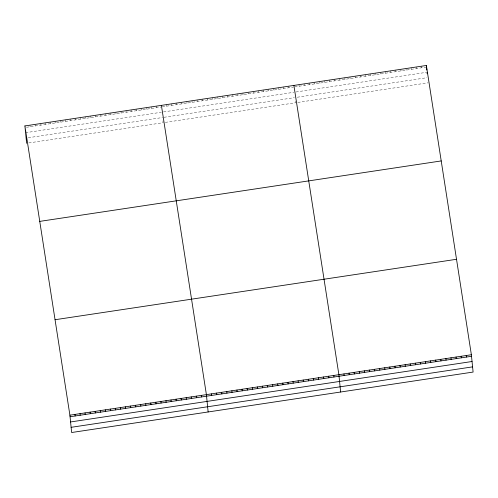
<?xml version="1.0" encoding="UTF-8"?>
<svg xmlns="http://www.w3.org/2000/svg" width="498" height="498" viewBox="0 0 498 498"><rect width="100%" height="100%" fill="white"/><g stroke="black" fill="none" stroke-linecap="round" stroke-linejoin="round"><path stroke-width="0.37" stroke-dasharray="2.49 1.87" d="M26.5 127.276L160.829 107.045M162.28 106.827L293.31 87.1M294.766 86.882L425.796 67.149M25.579 132.698L161.352 112.255M163.531 111.926L293.826 92.304M296.011 91.974L426.313 72.353M28.28 137.734L162.609 117.509M164.066 117.285L294.362 97.67M297.275 97.228L426.848 77.719M28.797 142.938L163.126 122.713L162.908 120.479M165.311 122.384L295.613 102.762L295.463 101.275M297.798 102.432L428.093 82.817M421.271 66.246L421.426 67.809M416.172 67.012L416.328 68.575M411.08 67.784L411.236 69.34M405.982 68.55L406.138 70.112M400.89 69.315L401.046 70.878M395.792 70.081L395.947 71.644M390.7 70.853L390.855 72.409M385.601 71.619L385.757 73.181M380.503 72.384L380.659 73.947M375.411 73.15L375.567 74.712M370.313 73.922L370.468 75.478M365.221 74.688L365.376 76.25M360.122 75.453L360.278 77.016M355.03 76.219L355.186 77.781M349.932 76.991L350.088 78.553M344.834 77.756L344.996 79.319M339.742 78.522L339.897 80.085M334.644 79.288L334.799 80.85M329.552 80.06L329.707 81.622M324.453 80.825L324.609 82.388M319.361 81.591L319.517 83.154M314.263 82.357L314.419 83.919M309.171 83.129L309.326 84.691M304.073 83.894L304.228 85.457M298.974 84.66L299.136 86.222M288.784 86.198L288.94 87.76M283.692 86.963L283.848 88.526M278.594 87.729L278.749 89.291M273.502 88.495L273.657 90.057M268.403 89.267L268.559 90.829M263.311 90.032L263.467 91.595M258.213 90.798L258.369 92.36M253.115 91.564L253.277 93.126M248.023 92.335L248.178 93.898M242.924 93.101L243.08 94.664M237.832 93.867L237.988 95.429M232.734 94.632L232.89 96.195M227.642 95.404L227.798 96.967M222.544 96.17L222.699 97.733M217.452 96.936L217.607 98.498M212.353 97.701L212.509 99.264M207.255 98.473L207.411 100.036M202.163 99.239L202.319 100.801M197.065 100.005L197.22 101.567M191.973 100.77L192.128 102.333M186.875 101.542L187.03 103.105M181.782 102.308L181.938 103.87M176.684 103.074L176.84 104.636M171.592 103.845L171.748 105.402M166.494 104.611L166.649 106.174M156.341 106.136L156.497 107.699M151.286 106.902L151.442 108.458M146.231 107.661L146.387 109.224M141.177 108.421L141.332 109.983M136.122 109.18L136.278 110.743M131.067 109.946L131.223 111.508M126.013 110.705L126.168 112.268M120.952 111.465L121.107 113.027M115.897 112.231L116.053 113.787M110.842 112.99L110.998 114.552M105.788 113.749L105.943 115.312M100.733 114.509L100.889 116.071M95.678 115.275L95.834 116.837M90.624 116.034L90.779 117.596M85.569 116.793L85.724 118.356M80.508 117.559L80.664 119.115M75.453 118.319L75.609 119.881M70.399 119.078L70.554 120.641M65.344 119.837L65.499 121.4M60.289 120.603L60.445 122.166M55.234 121.363L55.39 122.925M50.18 122.122L50.335 123.685M45.125 122.888L45.281 124.444M40.064 123.647L40.22 125.21M35.009 124.407L35.165 125.969M29.955 125.166L30.11 126.729"/><path stroke-width="0.75" d="M24.9 125.932L426.363 65.481L471.369 354.738L473.1 372.068L71.637 432.519L69.907 415.183L24.9 125.932L26.631 143.262M39.753 221.386L441.216 160.935M55.054 319.728L456.517 259.284M69.907 415.183L471.369 354.738M70.062 416.745L471.525 356.294M70.579 421.955L472.048 361.504M71.114 427.315L472.583 366.864M293.882 85.426L338.889 374.683L340.62 392.019M161.396 105.377L206.402 394.634L208.133 411.964M466.271 355.504L466.433 357.066M461.179 356.269L461.335 357.832M456.081 357.035L456.236 358.597M426.363 65.481L426.817 70.019M427.041 72.247L427.191 73.779M450.989 357.807L451.144 359.363M445.891 358.572L446.046 360.135M440.798 359.338L440.954 360.901M435.7 360.104L435.856 361.666M430.608 360.876L430.764 362.438M425.51 361.641L425.666 363.204M420.412 362.407L420.573 363.97M415.32 363.173L415.475 364.735M410.221 363.945L410.377 365.507M405.129 364.71L405.285 366.273M400.031 365.476L400.187 367.038M394.939 366.242L395.095 367.804M389.841 367.014L389.996 368.576M384.749 367.779L384.904 369.342M379.65 368.545L379.806 370.107M374.552 369.311L374.708 370.873M369.46 370.082L369.616 371.645M364.362 370.848L364.517 372.411M359.27 371.614L359.425 373.176M354.171 372.38L354.327 373.942M349.079 373.151L349.235 374.714M343.981 373.917L344.137 375.48M333.791 375.448L333.946 377.011M328.692 376.22L328.848 377.783M323.6 376.986L323.756 378.548M318.502 377.752L318.658 379.314M313.41 378.517L313.566 380.08M308.312 379.289L308.467 380.852M303.22 380.055L303.375 381.617M298.121 380.821L298.277 382.383M293.029 381.586L293.185 383.149M287.931 382.358L288.087 383.921M282.833 383.124L282.989 384.686M277.741 383.89L277.896 385.452M272.643 384.655L272.798 386.218M267.551 385.427L267.706 386.99M262.452 386.193L262.608 387.755M257.36 386.958L257.516 388.521M252.262 387.73L252.418 389.287M247.17 388.496L247.325 390.059M242.072 389.262L242.227 390.824M236.973 390.027L237.129 391.59M231.881 390.799L232.037 392.356M226.783 391.565L226.939 393.127M221.691 392.331L221.847 393.893M216.593 393.096L216.748 394.659M211.501 393.868L211.656 395.424M201.348 395.393L201.503 396.956M196.293 396.153L196.449 397.715M191.238 396.918L191.394 398.481M186.184 397.678L186.339 399.24M181.123 398.437L181.278 400M176.068 399.203L176.224 400.759M171.013 399.962L171.169 401.525M165.959 400.722L166.114 402.284M160.904 401.481L161.059 403.044M155.849 402.247L156.005 403.81M150.794 403.007L150.95 404.569M145.74 403.766L145.895 405.328M140.679 404.532L140.834 406.088M135.624 405.291L135.78 406.854M130.569 406.051L130.725 407.613M125.515 406.81L125.67 408.372M120.46 407.576L120.616 409.138M115.405 408.335L115.561 409.898M110.351 409.095L110.506 410.657M105.296 409.86L105.452 411.416M100.235 410.62L100.391 412.182M95.18 411.379L95.336 412.942M90.126 412.139L90.281 413.701M85.071 412.904L85.226 414.467M80.016 413.664L80.172 415.226M74.961 414.423L75.117 415.986"/></g></svg>
